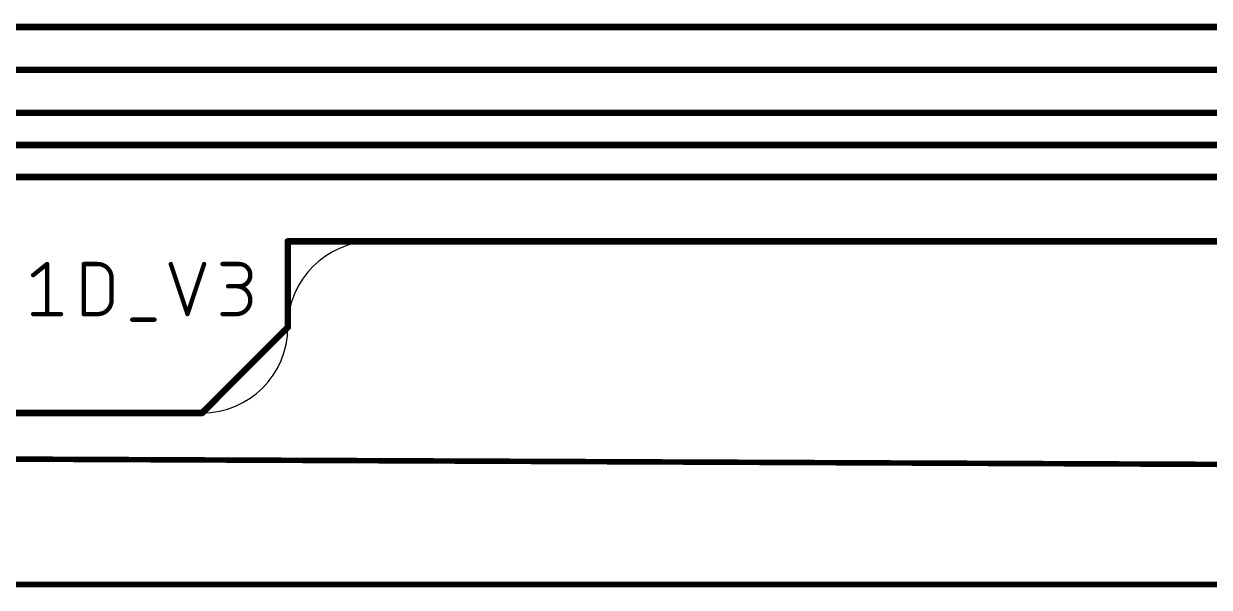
# Model space of a CAD drawing. Extents: x -6 to 135, y -6 to 36.
# Drawn here: x 23.84 to 51.51, y -4.07 to 9.08 of the extents above; entities that cross this region are included whole.
import ezdxf

# ---------------------------------------------------------------- set-up
doc = ezdxf.new("R2010")
doc.units = 0
for name, color, linetype in [('1', 12, 'CONTINUOUS'), ('16', 132, 'CONTINUOUS'), ('20', 31, 'CONTINUOUS'), ('25', 253, 'CONTINUOUS'), ('47', 253, 'CONTINUOUS')]:
    doc.layers.add(name, color=color, linetype=linetype)

msp = doc.modelspace()

# ---------------------------------------------------------------- linework, layer by layer
at = {"layer": '1', "const_width": 0.1524}
for points in [[(30, 2), (30, 4)], [(30, 4), (121, 4)], [(28, 0), (30, 2)], [(2, 0), (28, 0)]]:
    msp.add_lwpolyline(points, dxfattribs=at)
at = {"layer": '1', "const_width": 0.0762}
for points in [[(30.0381, 4, 1), (29.9619, 4)], [(30, 4.0381, 1), (30, 3.9619)], [(29.9619, 2, 1), (30.0381, 2)], [(30.0269, 1.9731, 1), (29.9731, 2.0269)], [(27.9731, 0.0269, 1), (28.0269, -0.0269)], [(28, -0.0381, 1), (28, 0.0381)]]:
    msp.add_lwpolyline(points, format="xyb", dxfattribs=at)
at = {"layer": '16', "const_width": 0.1524}
for points in [[(79.4, 9), (19.5, 9)], [(86.8, 8), (15.25, 8)], [(95, 7), (18.4746, 7)], [(20.25, 6.25), (98.4452, 6.25)], [(18.75, 5.5), (104, 5.5)], [(30, 2), (30, 4)], [(30, 4), (121, 4)], [(28, 0), (30, 2)], [(2, 0), (28, 0)]]:
    msp.add_lwpolyline(points, dxfattribs=at)
at = {"layer": '16', "const_width": 0.0762}
for points in [[(30.0381, 4, 1), (29.9619, 4)], [(30, 4.0381, 1), (30, 3.9619)], [(29.9619, 2, 1), (30.0381, 2)], [(30.0269, 1.9731, 1), (29.9731, 2.0269)], [(27.9731, 0.0269, 1), (28.0269, -0.0269)], [(28, -0.0381, 1), (28, 0.0381)]]:
    msp.add_lwpolyline(points, format="xyb", dxfattribs=at)
at = {"layer": '20'}
for p, q in [((119, 4), (32, 4)), ((28, 0), (2, 0))]:
    msp.add_line(p, q, dxfattribs=at)
for centre, start, end in [((32, 2), 90, 180), ((28, 2), 270, 0)]:
    msp.add_arc(centre, 2, start, end, dxfattribs=at)
at = {"layer": '25', "const_width": 0.1016}
for points in [[(24.0565, 3.2136), (24.381, 3.4732)], [(24.381, 3.4732), (24.381, 2.3048)], [(25.2376, 2.3048), (25.2376, 3.4732)], [(25.2376, 3.4732), (25.5621, 3.4732)], [(27.2682, 3.4732), (27.6576, 2.3048)], [(27.6576, 2.3048), (28.0471, 3.4732)], [(28.4761, 3.4732), (28.8655, 3.4732)], [(25.8867, 3.1486), (25.8867, 2.6294)], [(28.8655, 2.9539), (28.6059, 2.9539)], [(24.0565, 2.3048), (24.7056, 2.3048)], [(25.5621, 2.3048), (25.2376, 2.3048)], [(26.3693, 2.175), (26.8886, 2.175)], [(28.4761, 2.3048), (28.8006, 2.3048)]]:
    msp.add_lwpolyline(points, dxfattribs=at)
at = {"layer": '25'}
for points, const_width in [([(24.4064, 3.4732, 1), (24.3556, 3.4732)], 0.0508), ([(24.3969, 3.4534, 1), (24.3652, 3.493)], 0.0508), ([(25.263, 3.4732, 1), (25.2122, 3.4732)], 0.0508), ([(25.2376, 3.4986, 1), (25.2376, 3.4478)], 0.0508), ([(25.8867, 3.1486, 0.4142), (25.5621, 3.4732)], 0.1016), ([(25.5621, 3.4986, 1), (25.5621, 3.4478)], 0.0508), ([(25.5621, 3.4478, 1), (25.5621, 3.4986)], 0.0508), ([(27.2923, 3.4812, 1), (27.2441, 3.4652)], 0.0508), ([(28.0712, 3.4652, 1), (28.023, 3.4812)], 0.0508), ([(28.4761, 3.4986, 1), (28.4761, 3.4478)], 0.0508), ([(28.8655, 2.9539, 1), (28.8655, 3.4732)], 0.1016), ([(28.8655, 3.4986, 1), (28.8655, 3.4478)], 0.0508), ([(28.8655, 3.4478, 1), (28.8655, 3.4986)], 0.0508), ([(24.0406, 3.2334, 1), (24.0724, 3.1937)], 0.0508), ([(25.9121, 3.1486, 1), (25.8613, 3.1486)], 0.0508), ([(25.8613, 3.1486, 1), (25.9121, 3.1486)], 0.0508), ([(28.6059, 2.9793, 1), (28.6059, 2.9285)], 0.0508), ([(28.8006, 2.3048, 1), (28.8006, 2.9539)], 0.1016), ([(28.8006, 2.9793, 1), (28.8006, 2.9285)], 0.0508), ([(28.8655, 2.9793, 1), (28.8655, 2.9285)], 0.0508), ([(28.8655, 2.9285, 1), (28.8655, 2.9793)], 0.0508), ([(25.5621, 2.3048, 0.4142), (25.8867, 2.6294)], 0.1016), ([(25.9121, 2.6294, 1), (25.8613, 2.6294)], 0.0508), ([(25.8613, 2.6294, 1), (25.9121, 2.6294)], 0.0508), ([(24.0565, 2.3302, 1), (24.0565, 2.2794)], 0.0508), ([(24.3556, 2.3048, 1), (24.4064, 2.3048)], 0.0508), ([(24.7056, 2.2794, 1), (24.7056, 2.3302)], 0.0508), ([(25.2376, 2.3302, 1), (25.2376, 2.2794)], 0.0508), ([(25.2122, 2.3048, 1), (25.263, 2.3048)], 0.0508), ([(25.5621, 2.3302, 1), (25.5621, 2.2794)], 0.0508), ([(25.5621, 2.2794, 1), (25.5621, 2.3302)], 0.0508), ([(26.3693, 2.2004, 1), (26.3693, 2.1496)], 0.0508), ([(26.8886, 2.1496, 1), (26.8886, 2.2004)], 0.0508), ([(27.6335, 2.3128, 1), (27.6817, 2.2968)], 0.0508), ([(27.6335, 2.2968, 1), (27.6817, 2.3128)], 0.0508), ([(28.4761, 2.3302, 1), (28.4761, 2.2794)], 0.0508), ([(28.8006, 2.3302, 1), (28.8006, 2.2794)], 0.0508), ([(28.8006, 2.2794, 1), (28.8006, 2.3302)], 0.0508)]:
    msp.add_lwpolyline(points, format="xyb", dxfattribs=dict(at, const_width=const_width))
at = {"layer": '47', "const_width": 0.13}
for points in [[(9.654, -1.0157), (123.924, -1.5152)], [(0.065, -4), (126.935, -4)]]:
    msp.add_lwpolyline(points, dxfattribs=at)

doc.saveas('drawing.dxf')
